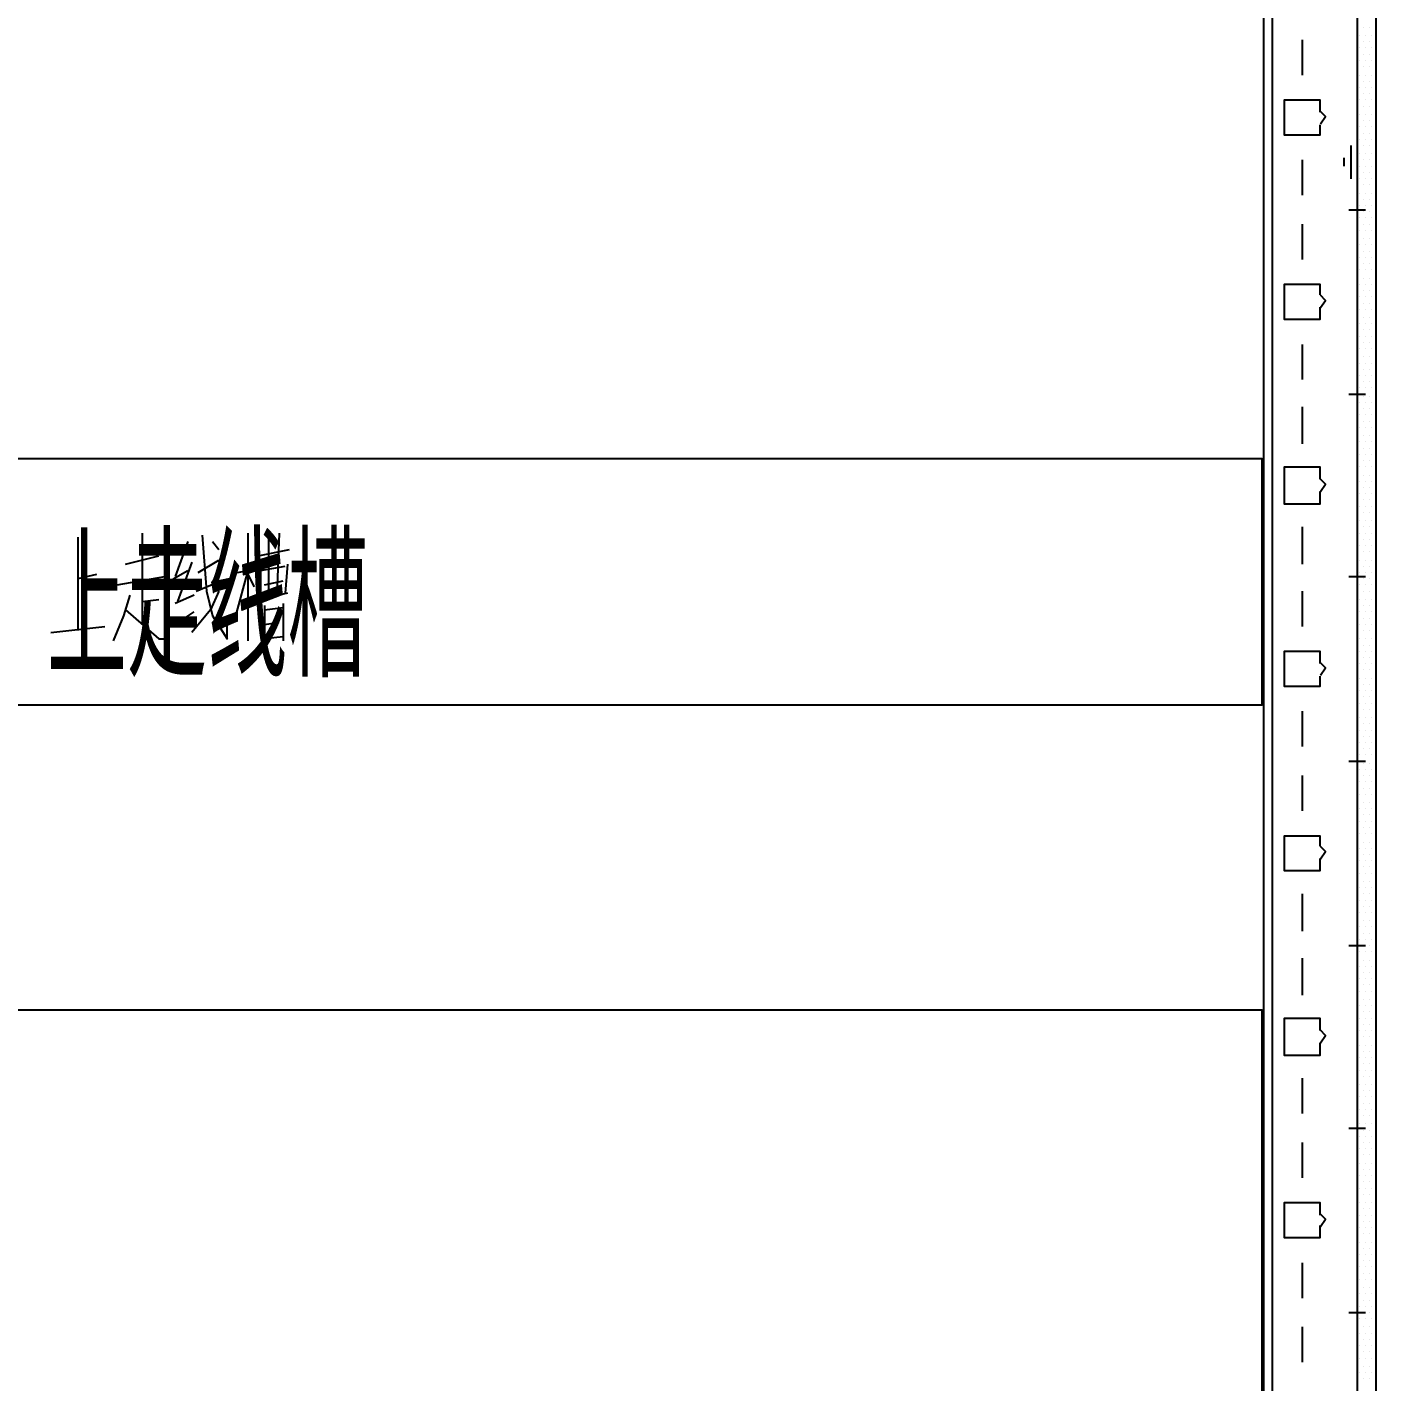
# Model space of a CAD drawing. Header units: metres. Extents: x 17 to 1264, y 17 to 859.
# Drawn here: x 313.3 to 406.9, y 315.4 to 409.5 of the extents above; entities that cross this region are included whole.
import ezdxf

# ---------------------------------------------------------------- set-up
doc = ezdxf.new("R2010")
doc.units = ezdxf.units.M
for name, color, linetype in [('LINES', 7, 'Continuous'), ('POLYLINES', 4, 'Continuous'), ('RECTS', 7, 'Continuous'), ('TEXTS', 3, 'Continuous')]:
    doc.layers.add(name, color=color, linetype=linetype)

msp = doc.modelspace()

# ---------------------------------------------------------------- linework, layer by layer
at = {"layer": 'LINES'}
for p, q in [((399.16, 128.74), (399.16, 731.23)), ((406.07, 409.54), (406.07, 409.54)), ((406.51, 409.54), (406.51, 409.54)), ((406.94, 409.54), (406.94, 409.54)), ((401.83, 408.67), (401.83, 406.22)), ((405.79, 408.96), (405.79, 408.96)), ((406.07, 408.53), (406.07, 408.53)), ((406.22, 408.96), (406.22, 408.96)), ((406.51, 408.53), (406.51, 408.53)), ((406.65, 408.96), (406.65, 408.96)), ((406.94, 408.53), (406.94, 408.53)), ((405.79, 408.1), (405.79, 408.1)), ((406.07, 407.66), (406.07, 407.66)), ((406.22, 408.1), (406.22, 408.1)), ((406.51, 407.66), (406.51, 407.66)), ((406.65, 408.1), (406.65, 408.1)), ((406.94, 407.66), (406.94, 407.66)), ((405.79, 407.23), (405.79, 407.23)), ((406.07, 406.8), (406.07, 406.8)), ((406.22, 407.23), (406.22, 407.23)), ((406.51, 406.8), (406.51, 406.8)), ((406.65, 407.23), (406.65, 407.23)), ((406.94, 406.8), (406.94, 406.8)), ((405.79, 406.22), (405.79, 406.22)), ((406.07, 405.79), (406.07, 405.79)), ((406.22, 406.22), (406.22, 406.22)), ((406.51, 405.79), (406.51, 405.79)), ((406.65, 406.22), (406.65, 406.22)), ((406.94, 405.79), (406.94, 405.79)), ((405.79, 405.36), (405.79, 405.36)), ((406.07, 404.93), (406.07, 404.93)), ((406.22, 405.36), (406.22, 405.36)), ((406.51, 404.93), (406.51, 404.93)), ((406.65, 405.36), (406.65, 405.36)), ((406.94, 404.93), (406.94, 404.93)), ((405.79, 404.5), (405.79, 404.5)), ((406.07, 404.06), (406.07, 404.06)), ((406.22, 404.5), (406.22, 404.5)), ((406.51, 404.06), (406.51, 404.06)), ((406.65, 404.5), (406.65, 404.5)), ((406.94, 404.06), (406.94, 404.06)), ((405.79, 403.49), (405.79, 403.49)), ((406.07, 403.06), (406.07, 403.06)), ((406.22, 403.49), (406.22, 403.49)), ((406.51, 403.06), (406.51, 403.06)), ((406.65, 403.49), (406.65, 403.49)), ((406.94, 403.06), (406.94, 403.06)), ((405.79, 402.62), (405.79, 402.62)), ((406.07, 402.19), (406.07, 402.19)), ((406.22, 402.62), (406.22, 402.62)), ((406.51, 402.19), (406.51, 402.19)), ((406.65, 402.62), (406.65, 402.62)), ((406.94, 402.19), (406.94, 402.19)), ((405.21, 401.33), (405.21, 399.02)), ((405.79, 401.76), (405.79, 401.76)), ((406.07, 401.33), (406.07, 401.33)), ((406.22, 401.76), (406.22, 401.76)), ((406.51, 401.33), (406.51, 401.33)), ((406.65, 401.76), (406.65, 401.76)), ((406.94, 401.33), (406.94, 401.33)), ((401.83, 400.32), (401.83, 397.87)), ((404.71, 400.46), (404.71, 399.89)), ((405.79, 400.75), (405.79, 400.75)), ((406.07, 400.32), (406.07, 400.32)), ((406.22, 400.75), (406.22, 400.75)), ((406.51, 400.32), (406.51, 400.32)), ((406.65, 400.75), (406.65, 400.75)), ((406.94, 400.32), (406.94, 400.32)), ((405.79, 399.89), (405.79, 399.89)), ((406.07, 399.46), (406.07, 399.46)), ((406.22, 399.89), (406.22, 399.89)), ((406.51, 399.46), (406.51, 399.46)), ((406.65, 399.89), (406.65, 399.89)), ((406.94, 399.46), (406.94, 399.46)), ((405.79, 399.02), (405.79, 399.02)), ((406.07, 398.59), (406.07, 398.59)), ((406.22, 399.02), (406.22, 399.02)), ((406.51, 398.59), (406.51, 398.59)), ((406.65, 399.02), (406.65, 399.02)), ((406.94, 398.59), (406.94, 398.59)), ((405.79, 398.02), (405.79, 398.02)), ((406.07, 397.58), (406.07, 397.58)), ((406.22, 398.02), (406.22, 398.02)), ((406.51, 397.58), (406.51, 397.58)), ((406.65, 398.02), (406.65, 398.02)), ((406.94, 397.58), (406.94, 397.58)), ((405.07, 396.86), (406.22, 396.86)), ((405.79, 397.15), (405.79, 397.15)), ((405.79, 396.29), (405.79, 396.29)), ((406.07, 396.72), (406.07, 396.72)), ((406.22, 397.15), (406.22, 397.15)), ((406.22, 396.29), (406.22, 396.29)), ((406.51, 396.72), (406.51, 396.72)), ((406.65, 397.15), (406.65, 397.15)), ((406.65, 396.29), (406.65, 396.29)), ((406.94, 396.72), (406.94, 396.72)), ((401.83, 395.86), (401.83, 393.41)), ((405.79, 395.42), (405.79, 395.42)), ((406.07, 395.86), (406.07, 395.86)), ((406.22, 395.42), (406.22, 395.42)), ((406.51, 395.86), (406.51, 395.86)), ((406.65, 395.42), (406.65, 395.42)), ((406.94, 395.86), (406.94, 395.86)), ((405.79, 394.42), (405.79, 394.42)), ((406.07, 394.85), (406.07, 394.85)), ((406.22, 394.42), (406.22, 394.42)), ((406.51, 394.85), (406.51, 394.85)), ((406.65, 394.42), (406.65, 394.42)), ((406.94, 394.85), (406.94, 394.85)), ((405.79, 393.55), (405.79, 393.55)), ((406.07, 393.98), (406.07, 393.98)), ((406.22, 393.55), (406.22, 393.55)), ((406.51, 393.98), (406.51, 393.98)), ((406.65, 393.55), (406.65, 393.55)), ((406.94, 393.98), (406.94, 393.98)), ((405.79, 392.69), (405.79, 392.69)), ((406.07, 393.12), (406.07, 393.12)), ((406.22, 392.69), (406.22, 392.69)), ((406.51, 393.12), (406.51, 393.12)), ((406.65, 392.69), (406.65, 392.69)), ((406.94, 393.12), (406.94, 393.12)), ((405.79, 391.68), (405.79, 391.68)), ((406.07, 392.11), (406.07, 392.11)), ((406.22, 391.68), (406.22, 391.68)), ((406.51, 392.11), (406.51, 392.11)), ((406.65, 391.68), (406.65, 391.68)), ((406.94, 392.11), (406.94, 392.11)), ((405.79, 390.82), (405.79, 390.82)), ((406.07, 391.25), (406.07, 391.25)), ((406.22, 390.82), (406.22, 390.82)), ((406.51, 391.25), (406.51, 391.25)), ((406.65, 390.82), (406.65, 390.82)), ((406.94, 391.25), (406.94, 391.25)), ((405.79, 389.95), (405.79, 389.95)), ((406.07, 390.38), (406.07, 390.38)), ((406.22, 389.95), (406.22, 389.95)), ((406.51, 390.38), (406.51, 390.38)), ((406.65, 389.95), (406.65, 389.95)), ((406.94, 390.38), (406.94, 390.38)), ((405.79, 388.94), (405.79, 388.94)), ((406.07, 389.38), (406.07, 389.38)), ((406.22, 388.94), (406.22, 388.94)), ((406.51, 389.38), (406.51, 389.38)), ((406.65, 388.94), (406.65, 388.94)), ((406.94, 389.38), (406.94, 389.38)), ((405.79, 388.08), (405.79, 388.08)), ((406.07, 388.51), (406.07, 388.51)), ((406.22, 388.08), (406.22, 388.08)), ((406.51, 388.51), (406.51, 388.51)), ((406.65, 388.08), (406.65, 388.08)), ((406.94, 388.51), (406.94, 388.51)), ((401.83, 387.5), (401.83, 385.06)), ((405.79, 387.22), (405.79, 387.22)), ((406.07, 387.65), (406.07, 387.65)), ((406.22, 387.22), (406.22, 387.22)), ((406.51, 387.65), (406.51, 387.65)), ((406.65, 387.22), (406.65, 387.22)), ((406.94, 387.65), (406.94, 387.65)), ((405.79, 386.21), (405.79, 386.21)), ((406.07, 386.64), (406.07, 386.64)), ((406.22, 386.21), (406.22, 386.21)), ((406.51, 386.64), (406.51, 386.64)), ((406.65, 386.21), (406.65, 386.21)), ((406.94, 386.64), (406.94, 386.64)), ((405.79, 385.34), (405.79, 385.34)), ((406.07, 385.78), (406.07, 385.78)), ((406.22, 385.34), (406.22, 385.34)), ((406.51, 385.78), (406.51, 385.78)), ((406.65, 385.34), (406.65, 385.34)), ((406.94, 385.78), (406.94, 385.78)), ((405.07, 384.05), (406.22, 384.05)), ((405.79, 384.48), (405.79, 384.48)), ((406.07, 384.91), (406.07, 384.91)), ((406.22, 384.48), (406.22, 384.48)), ((406.51, 384.91), (406.51, 384.91)), ((406.65, 384.48), (406.65, 384.48)), ((406.94, 384.91), (406.94, 384.91)), ((401.83, 383.18), (401.83, 380.59)), ((405.79, 383.47), (405.79, 383.47)), ((406.07, 383.9), (406.07, 383.9)), ((406.22, 383.47), (406.22, 383.47)), ((406.51, 383.9), (406.51, 383.9)), ((406.65, 383.47), (406.65, 383.47)), ((406.94, 383.9), (406.94, 383.9)), ((405.79, 382.61), (405.79, 382.61)), ((406.07, 383.04), (406.07, 383.04)), ((406.07, 382.18), (406.07, 382.18)), ((406.22, 382.61), (406.22, 382.61)), ((406.51, 383.04), (406.51, 383.04)), ((406.51, 382.18), (406.51, 382.18)), ((406.65, 382.61), (406.65, 382.61)), ((406.94, 383.04), (406.94, 383.04)), ((406.94, 382.18), (406.94, 382.18)), ((405.79, 381.74), (405.79, 381.74)), ((406.07, 381.17), (406.07, 381.17)), ((406.22, 381.74), (406.22, 381.74)), ((406.51, 381.17), (406.51, 381.17)), ((406.65, 381.74), (406.65, 381.74)), ((406.94, 381.17), (406.94, 381.17)), ((405.79, 380.74), (405.79, 380.74)), ((406.07, 380.3), (406.07, 380.3)), ((406.22, 380.74), (406.22, 380.74)), ((406.51, 380.3), (406.51, 380.3)), ((406.65, 380.74), (406.65, 380.74)), ((406.94, 380.3), (406.94, 380.3)), ((405.79, 379.87), (405.79, 379.87)), ((406.07, 379.44), (406.07, 379.44)), ((406.22, 379.87), (406.22, 379.87)), ((406.51, 379.44), (406.51, 379.44)), ((406.65, 379.87), (406.65, 379.87)), ((406.94, 379.44), (406.94, 379.44)), ((405.79, 379.01), (405.79, 379.01)), ((406.07, 378.43), (406.07, 378.43)), ((406.22, 379.01), (406.22, 379.01)), ((406.51, 378.43), (406.51, 378.43)), ((406.65, 379.01), (406.65, 379.01)), ((406.94, 378.43), (406.94, 378.43)), ((405.79, 378), (405.79, 378)), ((406.07, 377.57), (406.07, 377.57)), ((406.22, 378), (406.22, 378)), ((406.51, 377.57), (406.51, 377.57)), ((406.65, 378), (406.65, 378)), ((406.94, 377.57), (406.94, 377.57)), ((405.79, 377.14), (405.79, 377.14)), ((406.07, 376.7), (406.07, 376.7)), ((406.22, 377.14), (406.22, 377.14)), ((406.51, 376.7), (406.51, 376.7)), ((406.65, 377.14), (406.65, 377.14)), ((406.94, 376.7), (406.94, 376.7)), ((405.79, 376.27), (405.79, 376.27)), ((406.07, 375.84), (406.07, 375.84)), ((406.22, 376.27), (406.22, 376.27)), ((406.51, 375.84), (406.51, 375.84)), ((406.65, 376.27), (406.65, 376.27)), ((406.94, 375.84), (406.94, 375.84)), ((401.83, 374.83), (401.83, 372.24)), ((405.79, 375.26), (405.79, 375.26)), ((406.07, 374.83), (406.07, 374.83)), ((406.22, 375.26), (406.22, 375.26)), ((406.51, 374.83), (406.51, 374.83)), ((406.65, 375.26), (406.65, 375.26)), ((406.94, 374.83), (406.94, 374.83)), ((316.79, 374.11), (316.79, 367.63)), ((321.26, 374.4), (321.26, 371.09)), ((324.43, 373.82), (323.56, 371.38)), ((326.15, 373.82), (326.59, 373.25)), ((328.6, 374.4), (328.6, 366.91)), ((330.04, 374.11), (330.04, 369.94)), ((330.76, 374.4), (330.62, 370.08)), ((405.79, 374.4), (405.79, 374.4)), ((406.07, 373.97), (406.07, 373.97)), ((406.22, 374.4), (406.22, 374.4)), ((406.51, 373.97), (406.51, 373.97)), ((406.65, 374.4), (406.65, 374.4)), ((406.94, 373.97), (406.94, 373.97)), ((320.11, 372.24), (322.41, 372.82)), ((329.32, 372.82), (331.48, 373.25)), ((405.79, 373.54), (405.79, 373.54)), ((406.07, 373.1), (406.07, 373.1)), ((406.22, 373.54), (406.22, 373.54)), ((406.51, 373.1), (406.51, 373.1)), ((406.65, 373.54), (406.65, 373.54)), ((406.94, 373.1), (406.94, 373.1)), ((323.42, 371.23), (324.43, 371.81)), ((324.71, 372.38), (323.71, 369.65)), ((325.15, 371.66), (326.59, 372.53)), ((328.6, 371.81), (327.74, 368.64)), ((327.88, 371.66), (329.32, 371.95)), ((329.47, 372.1), (329.47, 369.65)), ((329.47, 371.81), (331.19, 372.1)), ((331.34, 372.24), (331.19, 370.22)), ((405.79, 372.53), (405.79, 372.53)), ((406.07, 372.1), (406.07, 372.1)), ((406.22, 372.53), (406.22, 372.53)), ((406.51, 372.1), (406.51, 372.1)), ((406.65, 372.53), (406.65, 372.53)), ((406.94, 372.1), (406.94, 372.1)), ((318.09, 371.52), (316.79, 371.23)), ((319.53, 370.8), (322.84, 371.38)), ((321.26, 370.94), (321.26, 368.06)), ((325, 370.37), (326.73, 371.09)), ((328.6, 371.52), (329.03, 370.66)), ((329.75, 370.8), (331.05, 371.09)), ((405.07, 371.38), (406.22, 371.38)), ((405.79, 371.66), (405.79, 371.66)), ((406.07, 371.23), (406.07, 371.23)), ((406.22, 371.66), (406.22, 371.66)), ((406.51, 371.23), (406.51, 371.23)), ((406.65, 371.66), (406.65, 371.66)), ((406.94, 371.23), (406.94, 371.23)), ((324.86, 370.08), (323.56, 369.5)), ((331.34, 370.22), (329.47, 369.79)), ((401.83, 370.37), (401.83, 367.92)), ((405.79, 370.8), (405.79, 370.8)), ((406.07, 370.37), (406.07, 370.37)), ((406.22, 370.8), (406.22, 370.8)), ((406.51, 370.37), (406.51, 370.37)), ((406.65, 370.8), (406.65, 370.8)), ((406.94, 370.37), (406.94, 370.37)), ((321.26, 369.65), (322.41, 369.79)), ((323.56, 368.06), (324.86, 368.93)), ((329.75, 369.36), (329.75, 366.91)), ((329.75, 369.07), (331.05, 369.22)), ((331.05, 369.5), (331.05, 366.91)), ((405.79, 369.79), (405.79, 369.79)), ((405.79, 368.93), (405.79, 368.93)), ((406.07, 369.36), (406.07, 369.36)), ((406.22, 369.79), (406.22, 369.79)), ((406.22, 368.93), (406.22, 368.93)), ((406.51, 369.36), (406.51, 369.36)), ((406.65, 369.79), (406.65, 369.79)), ((406.65, 368.93), (406.65, 368.93)), ((406.94, 369.36), (406.94, 369.36)), ((329.75, 368.06), (330.76, 368.21)), ((405.79, 368.06), (405.79, 368.06)), ((406.07, 368.5), (406.07, 368.5)), ((406.22, 368.06), (406.22, 368.06)), ((406.51, 368.5), (406.51, 368.5)), ((406.65, 368.06), (406.65, 368.06)), ((406.94, 368.5), (406.94, 368.5)), ((314.92, 367.49), (318.67, 367.92)), ((331.05, 367.2), (329.75, 367.06)), ((405.79, 367.06), (405.79, 367.06)), ((406.07, 367.63), (406.07, 367.63)), ((406.22, 367.06), (406.22, 367.06)), ((406.51, 367.63), (406.51, 367.63)), ((406.65, 367.06), (406.65, 367.06)), ((406.94, 367.63), (406.94, 367.63)), ((405.79, 366.19), (405.79, 366.19)), ((406.07, 366.62), (406.07, 366.62)), ((406.22, 366.19), (406.22, 366.19)), ((406.51, 366.62), (406.51, 366.62)), ((406.65, 366.19), (406.65, 366.19)), ((406.94, 366.62), (406.94, 366.62)), ((405.79, 365.33), (405.79, 365.33)), ((406.07, 365.76), (406.07, 365.76)), ((406.22, 365.33), (406.22, 365.33)), ((406.51, 365.76), (406.51, 365.76)), ((406.65, 365.33), (406.65, 365.33)), ((406.94, 365.76), (406.94, 365.76)), ((405.79, 364.32), (405.79, 364.32)), ((406.07, 364.9), (406.07, 364.9)), ((406.22, 364.32), (406.22, 364.32)), ((406.51, 364.9), (406.51, 364.9)), ((406.65, 364.32), (406.65, 364.32)), ((406.94, 364.9), (406.94, 364.9)), ((405.79, 363.46), (405.79, 363.46)), ((406.07, 363.89), (406.07, 363.89)), ((406.22, 363.46), (406.22, 363.46)), ((406.51, 363.89), (406.51, 363.89)), ((406.65, 363.46), (406.65, 363.46)), ((406.94, 363.89), (406.94, 363.89)), ((405.79, 362.59), (405.79, 362.59)), ((406.07, 363.02), (406.07, 363.02)), ((406.22, 362.59), (406.22, 362.59)), ((406.51, 363.02), (406.51, 363.02)), ((406.65, 362.59), (406.65, 362.59)), ((406.94, 363.02), (406.94, 363.02)), ((401.83, 362.02), (401.83, 359.57)), ((405.79, 361.58), (405.79, 361.58)), ((406.07, 362.16), (406.07, 362.16)), ((406.22, 361.58), (406.22, 361.58)), ((406.51, 362.16), (406.51, 362.16)), ((406.65, 361.58), (406.65, 361.58)), ((406.94, 362.16), (406.94, 362.16)), ((405.79, 360.72), (405.79, 360.72)), ((406.07, 361.15), (406.07, 361.15)), ((406.22, 360.72), (406.22, 360.72)), ((406.51, 361.15), (406.51, 361.15)), ((406.65, 360.72), (406.65, 360.72)), ((406.94, 361.15), (406.94, 361.15)), ((405.79, 359.86), (405.79, 359.86)), ((406.07, 360.29), (406.07, 360.29)), ((406.22, 359.86), (406.22, 359.86)), ((406.51, 360.29), (406.51, 360.29)), ((406.65, 359.86), (406.65, 359.86)), ((406.94, 360.29), (406.94, 360.29)), ((405.79, 358.99), (405.79, 358.99)), ((406.07, 359.42), (406.07, 359.42)), ((406.22, 358.99), (406.22, 358.99)), ((406.51, 359.42), (406.51, 359.42)), ((406.65, 358.99), (406.65, 358.99)), ((406.94, 359.42), (406.94, 359.42)), ((405.07, 358.56), (406.22, 358.56)), ((405.79, 357.98), (405.79, 357.98)), ((406.07, 358.42), (406.07, 358.42)), ((406.22, 357.98), (406.22, 357.98)), ((406.51, 358.42), (406.51, 358.42)), ((406.65, 357.98), (406.65, 357.98)), ((406.94, 358.42), (406.94, 358.42)), ((401.83, 357.55), (401.83, 355.1)), ((405.79, 357.12), (405.79, 357.12)), ((406.07, 357.55), (406.07, 357.55)), ((406.22, 357.12), (406.22, 357.12)), ((406.51, 357.55), (406.51, 357.55)), ((406.65, 357.12), (406.65, 357.12)), ((406.94, 357.55), (406.94, 357.55)), ((405.79, 356.26), (405.79, 356.26)), ((406.07, 356.69), (406.07, 356.69)), ((406.22, 356.26), (406.22, 356.26)), ((406.51, 356.69), (406.51, 356.69)), ((406.65, 356.26), (406.65, 356.26)), ((406.94, 356.69), (406.94, 356.69)), ((405.79, 355.25), (405.79, 355.25)), ((406.07, 355.68), (406.07, 355.68)), ((406.07, 354.82), (406.07, 354.82)), ((406.22, 355.25), (406.22, 355.25)), ((406.51, 355.68), (406.51, 355.68)), ((406.51, 354.82), (406.51, 354.82)), ((406.65, 355.25), (406.65, 355.25)), ((406.94, 355.68), (406.94, 355.68)), ((406.94, 354.82), (406.94, 354.82)), ((405.79, 354.38), (405.79, 354.38)), ((406.07, 353.95), (406.07, 353.95)), ((406.22, 354.38), (406.22, 354.38)), ((406.51, 353.95), (406.51, 353.95)), ((406.65, 354.38), (406.65, 354.38)), ((406.94, 353.95), (406.94, 353.95)), ((405.79, 353.52), (405.79, 353.52)), ((406.07, 352.94), (406.07, 352.94)), ((406.22, 353.52), (406.22, 353.52)), ((406.51, 352.94), (406.51, 352.94)), ((406.65, 353.52), (406.65, 353.52)), ((406.94, 352.94), (406.94, 352.94)), ((405.79, 352.51), (405.79, 352.51)), ((406.07, 352.08), (406.07, 352.08)), ((406.22, 352.51), (406.22, 352.51)), ((406.51, 352.08), (406.51, 352.08)), ((406.65, 352.51), (406.65, 352.51)), ((406.94, 352.08), (406.94, 352.08)), ((405.79, 351.65), (405.79, 351.65)), ((406.07, 351.22), (406.07, 351.22)), ((406.22, 351.65), (406.22, 351.65)), ((406.51, 351.22), (406.51, 351.22)), ((406.65, 351.65), (406.65, 351.65)), ((406.94, 351.22), (406.94, 351.22)), ((405.79, 350.78), (405.79, 350.78)), ((406.07, 350.21), (406.07, 350.21)), ((406.22, 350.78), (406.22, 350.78)), ((406.51, 350.21), (406.51, 350.21)), ((406.65, 350.78), (406.65, 350.78)), ((406.94, 350.21), (406.94, 350.21)), ((401.83, 349.34), (401.83, 346.75)), ((405.79, 349.78), (405.79, 349.78)), ((406.07, 349.34), (406.07, 349.34)), ((406.22, 349.78), (406.22, 349.78)), ((406.51, 349.34), (406.51, 349.34)), ((406.65, 349.78), (406.65, 349.78)), ((406.94, 349.34), (406.94, 349.34)), ((405.79, 348.91), (405.79, 348.91)), ((406.07, 348.48), (406.07, 348.48)), ((406.22, 348.91), (406.22, 348.91)), ((406.51, 348.48), (406.51, 348.48)), ((406.65, 348.91), (406.65, 348.91)), ((406.94, 348.48), (406.94, 348.48)), ((405.79, 348.05), (405.79, 348.05)), ((406.07, 347.47), (406.07, 347.47)), ((406.22, 348.05), (406.22, 348.05)), ((406.51, 347.47), (406.51, 347.47)), ((406.65, 348.05), (406.65, 348.05)), ((406.94, 347.47), (406.94, 347.47)), ((405.79, 347.04), (405.79, 347.04)), ((406.07, 346.61), (406.07, 346.61)), ((406.22, 347.04), (406.22, 347.04)), ((406.51, 346.61), (406.51, 346.61)), ((406.65, 347.04), (406.65, 347.04)), ((406.94, 346.61), (406.94, 346.61)), ((405.07, 345.74), (406.22, 345.74)), ((405.79, 346.18), (405.79, 346.18)), ((406.07, 345.74), (406.07, 345.74)), ((406.22, 346.18), (406.22, 346.18)), ((406.51, 345.74), (406.51, 345.74)), ((406.65, 346.18), (406.65, 346.18)), ((406.94, 345.74), (406.94, 345.74)), ((401.83, 344.88), (401.83, 342.29)), ((405.79, 345.31), (405.79, 345.31)), ((406.07, 344.74), (406.07, 344.74)), ((406.22, 345.31), (406.22, 345.31)), ((406.51, 344.74), (406.51, 344.74)), ((406.65, 345.31), (406.65, 345.31)), ((406.94, 344.74), (406.94, 344.74)), ((405.79, 344.3), (405.79, 344.3)), ((406.07, 343.87), (406.07, 343.87)), ((406.22, 344.3), (406.22, 344.3)), ((406.51, 343.87), (406.51, 343.87)), ((406.65, 344.3), (406.65, 344.3)), ((406.94, 343.87), (406.94, 343.87)), ((405.79, 343.44), (405.79, 343.44)), ((405.79, 342.58), (405.79, 342.58)), ((406.07, 343.01), (406.07, 343.01)), ((406.22, 343.44), (406.22, 343.44)), ((406.22, 342.58), (406.22, 342.58)), ((406.51, 343.01), (406.51, 343.01)), ((406.65, 343.44), (406.65, 343.44)), ((406.65, 342.58), (406.65, 342.58)), ((406.94, 343.01), (406.94, 343.01)), ((406.07, 342), (406.07, 342)), ((406.51, 342), (406.51, 342)), ((406.94, 342), (406.94, 342)), ((405.79, 341.57), (405.79, 341.57)), ((405.79, 340.7), (405.79, 340.7)), ((406.07, 341.14), (406.07, 341.14)), ((406.22, 341.57), (406.22, 341.57)), ((406.22, 340.7), (406.22, 340.7)), ((406.51, 341.14), (406.51, 341.14)), ((406.65, 341.57), (406.65, 341.57)), ((406.65, 340.7), (406.65, 340.7)), ((406.94, 341.14), (406.94, 341.14)), ((405.79, 339.84), (405.79, 339.84)), ((406.07, 340.27), (406.07, 340.27)), ((406.22, 339.84), (406.22, 339.84)), ((406.51, 340.27), (406.51, 340.27)), ((406.65, 339.84), (406.65, 339.84)), ((406.94, 340.27), (406.94, 340.27)), ((405.79, 338.83), (405.79, 338.83)), ((406.07, 339.41), (406.07, 339.41)), ((406.22, 338.83), (406.22, 338.83)), ((406.51, 339.41), (406.51, 339.41)), ((406.65, 338.83), (406.65, 338.83)), ((406.94, 339.41), (406.94, 339.41)), ((405.79, 337.97), (405.79, 337.97)), ((406.07, 338.4), (406.07, 338.4)), ((406.22, 337.97), (406.22, 337.97)), ((406.51, 338.4), (406.51, 338.4)), ((406.65, 337.97), (406.65, 337.97)), ((406.94, 338.4), (406.94, 338.4)), ((405.79, 337.1), (405.79, 337.1)), ((406.07, 337.54), (406.07, 337.54)), ((406.22, 337.1), (406.22, 337.1)), ((406.51, 337.54), (406.51, 337.54)), ((406.65, 337.1), (406.65, 337.1)), ((406.94, 337.54), (406.94, 337.54)), ((401.83, 336.53), (401.83, 334.08)), ((405.79, 336.1), (405.79, 336.1)), ((406.07, 336.67), (406.07, 336.67)), ((406.22, 336.1), (406.22, 336.1)), ((406.51, 336.67), (406.51, 336.67)), ((406.65, 336.1), (406.65, 336.1)), ((406.94, 336.67), (406.94, 336.67)), ((405.79, 335.23), (405.79, 335.23)), ((406.07, 335.66), (406.07, 335.66)), ((406.22, 335.23), (406.22, 335.23)), ((406.51, 335.66), (406.51, 335.66)), ((406.65, 335.23), (406.65, 335.23)), ((406.94, 335.66), (406.94, 335.66)), ((405.79, 334.37), (405.79, 334.37)), ((406.07, 334.8), (406.07, 334.8)), ((406.22, 334.37), (406.22, 334.37)), ((406.51, 334.8), (406.51, 334.8)), ((406.65, 334.37), (406.65, 334.37)), ((406.94, 334.8), (406.94, 334.8)), ((405.79, 333.36), (405.79, 333.36)), ((406.07, 333.94), (406.07, 333.94)), ((406.22, 333.36), (406.22, 333.36)), ((406.51, 333.94), (406.51, 333.94)), ((406.65, 333.36), (406.65, 333.36)), ((406.94, 333.94), (406.94, 333.94)), ((405.07, 333.07), (406.22, 333.07)), ((405.79, 332.5), (405.79, 332.5)), ((406.07, 332.93), (406.07, 332.93)), ((406.22, 332.5), (406.22, 332.5)), ((406.51, 332.93), (406.51, 332.93)), ((406.65, 332.5), (406.65, 332.5)), ((406.94, 332.93), (406.94, 332.93)), ((401.83, 332.06), (401.83, 329.62)), ((405.79, 331.63), (405.79, 331.63)), ((406.07, 332.06), (406.07, 332.06)), ((406.22, 331.63), (406.22, 331.63)), ((406.51, 332.06), (406.51, 332.06)), ((406.65, 331.63), (406.65, 331.63)), ((406.94, 332.06), (406.94, 332.06)), ((405.79, 330.62), (405.79, 330.62)), ((406.07, 331.2), (406.07, 331.2)), ((406.22, 330.62), (406.22, 330.62)), ((406.51, 331.2), (406.51, 331.2)), ((406.65, 330.62), (406.65, 330.62)), ((406.94, 331.2), (406.94, 331.2)), ((405.79, 329.76), (405.79, 329.76)), ((406.07, 330.19), (406.07, 330.19)), ((406.22, 329.76), (406.22, 329.76)), ((406.51, 330.19), (406.51, 330.19)), ((406.65, 329.76), (406.65, 329.76)), ((406.94, 330.19), (406.94, 330.19)), ((405.79, 328.9), (405.79, 328.9)), ((406.07, 329.33), (406.07, 329.33)), ((406.07, 328.46), (406.07, 328.46)), ((406.22, 328.9), (406.22, 328.9)), ((406.51, 329.33), (406.51, 329.33)), ((406.51, 328.46), (406.51, 328.46)), ((406.65, 328.9), (406.65, 328.9)), ((406.94, 329.33), (406.94, 329.33)), ((406.94, 328.46), (406.94, 328.46)), ((405.79, 327.89), (405.79, 327.89)), ((406.22, 327.89), (406.22, 327.89)), ((406.65, 327.89), (406.65, 327.89)), ((405.79, 327.02), (405.79, 327.02)), ((406.07, 327.46), (406.07, 327.46)), ((406.07, 326.59), (406.07, 326.59)), ((406.22, 327.02), (406.22, 327.02)), ((406.51, 327.46), (406.51, 327.46)), ((406.51, 326.59), (406.51, 326.59)), ((406.65, 327.02), (406.65, 327.02)), ((406.94, 327.46), (406.94, 327.46)), ((406.94, 326.59), (406.94, 326.59)), ((405.79, 326.16), (405.79, 326.16)), ((406.07, 325.73), (406.07, 325.73)), ((406.22, 326.16), (406.22, 326.16)), ((406.51, 325.73), (406.51, 325.73)), ((406.65, 326.16), (406.65, 326.16)), ((406.94, 325.73), (406.94, 325.73)), ((405.79, 325.15), (405.79, 325.15)), ((406.07, 324.72), (406.07, 324.72)), ((406.22, 325.15), (406.22, 325.15)), ((406.51, 324.72), (406.51, 324.72)), ((406.65, 325.15), (406.65, 325.15)), ((406.94, 324.72), (406.94, 324.72)), ((405.79, 324.29), (405.79, 324.29)), ((406.07, 323.86), (406.07, 323.86)), ((406.22, 324.29), (406.22, 324.29)), ((406.51, 323.86), (406.51, 323.86)), ((406.65, 324.29), (406.65, 324.29)), ((406.94, 323.86), (406.94, 323.86)), ((401.83, 323.71), (401.83, 321.26)), ((405.79, 323.42), (405.79, 323.42)), ((406.07, 322.99), (406.07, 322.99)), ((406.22, 323.42), (406.22, 323.42)), ((406.51, 322.99), (406.51, 322.99)), ((406.65, 323.42), (406.65, 323.42)), ((406.94, 322.99), (406.94, 322.99)), ((405.79, 322.56), (405.79, 322.56)), ((406.07, 321.98), (406.07, 321.98)), ((406.22, 322.56), (406.22, 322.56)), ((406.51, 321.98), (406.51, 321.98)), ((406.65, 322.56), (406.65, 322.56)), ((406.94, 321.98), (406.94, 321.98)), ((405.79, 321.55), (405.79, 321.55)), ((406.07, 321.12), (406.07, 321.12)), ((406.22, 321.55), (406.22, 321.55)), ((406.51, 321.12), (406.51, 321.12)), ((406.65, 321.55), (406.65, 321.55)), ((406.94, 321.12), (406.94, 321.12)), ((405.07, 320.26), (406.22, 320.26)), ((405.79, 320.69), (405.79, 320.69)), ((406.07, 320.26), (406.07, 320.26)), ((406.22, 320.69), (406.22, 320.69)), ((406.51, 320.26), (406.51, 320.26)), ((406.65, 320.69), (406.65, 320.69)), ((406.94, 320.26), (406.94, 320.26)), ((401.83, 319.25), (401.83, 316.8)), ((405.79, 319.82), (405.79, 319.82)), ((406.07, 319.25), (406.07, 319.25)), ((406.22, 319.82), (406.22, 319.82)), ((406.51, 319.25), (406.51, 319.25)), ((406.65, 319.82), (406.65, 319.82)), ((406.94, 319.25), (406.94, 319.25)), ((405.79, 318.82), (405.79, 318.82)), ((406.07, 318.38), (406.07, 318.38)), ((406.22, 318.82), (406.22, 318.82)), ((406.51, 318.38), (406.51, 318.38)), ((406.65, 318.82), (406.65, 318.82)), ((406.94, 318.38), (406.94, 318.38)), ((405.79, 317.95), (405.79, 317.95)), ((406.07, 317.52), (406.07, 317.52)), ((406.22, 317.95), (406.22, 317.95)), ((406.51, 317.52), (406.51, 317.52)), ((406.65, 317.95), (406.65, 317.95)), ((406.94, 317.52), (406.94, 317.52)), ((405.79, 317.09), (405.79, 317.09)), ((406.07, 316.51), (406.07, 316.51)), ((406.22, 317.09), (406.22, 317.09)), ((406.51, 316.51), (406.51, 316.51)), ((406.65, 317.09), (406.65, 317.09)), ((406.94, 316.51), (406.94, 316.51)), ((405.79, 316.08), (405.79, 316.08)), ((406.07, 315.65), (406.07, 315.65)), ((406.22, 316.08), (406.22, 316.08)), ((406.51, 315.65), (406.51, 315.65)), ((406.65, 316.08), (406.65, 316.08)), ((406.94, 315.65), (406.94, 315.65))]:
    msp.add_line(p, q, dxfattribs=at)
at = {"layer": 'POLYLINES'}
for points in [[(399.74, 713.81), (399.74, 573.12), (399.74, 128.74)], [(403.05, 402.77), (403.05, 402.05), (400.6, 402.05), (400.6, 404.5), (403.05, 404.5), (403.05, 403.63)], [(403.09, 402.82), (403.45, 403.33), (403.09, 403.68)], [(403.05, 390.1), (403.05, 389.23), (400.6, 389.23), (400.6, 391.68), (403.05, 391.68), (403.05, 390.96)], [(403.09, 390.06), (403.45, 390.56), (403.09, 390.92)], [(403.05, 377.28), (403.05, 376.42), (400.6, 376.42), (400.6, 379.01), (403.05, 379.01), (403.05, 378.14)], [(403.09, 377.29), (403.45, 377.8), (403.09, 378.15)], [(325.43, 374.26), (325.72, 370.37), (326.15, 368.64)], [(320.39, 370.08), (319.96, 368.64), (319.24, 366.91)], [(326.59, 370.37), (326.01, 369.07), (324.71, 367.49)], [(320.11, 369.07), (322.41, 367.06), (322.99, 367.06)], [(326.15, 368.64), (327.16, 367.06), (327.16, 368.64)], [(403.05, 364.46), (403.05, 363.74), (400.6, 363.74), (400.6, 366.19), (403.05, 366.19), (403.05, 365.33)], [(403.09, 364.53), (403.45, 365.03), (403.09, 365.39)], [(403.05, 351.79), (403.05, 350.93), (400.6, 350.93), (400.6, 353.38), (403.05, 353.38), (403.05, 352.66)], [(403.09, 351.76), (403.45, 352.27), (403.09, 352.62)], [(403.05, 338.98), (403.05, 338.11), (400.6, 338.11), (400.6, 340.7), (403.05, 340.7), (403.05, 339.84)], [(403.09, 339), (403.45, 339.5), (403.09, 339.86)], [(403.05, 326.3), (403.05, 325.44), (400.6, 325.44), (400.6, 327.89), (403.05, 327.89), (403.05, 327.02)], [(403.09, 326.23), (403.45, 326.73), (403.09, 327.09)]]:
    msp.add_lwpolyline(points, dxfattribs=at)
at = {"layer": 'RECTS'}
for points in [[(249.26, 732.96), (406.94, 732.96), (406.94, 127.44), (249.26, 127.44)], [(250.7, 731.23), (405.64, 731.23), (405.64, 128.74), (250.7, 128.74)], [(256.89, 379.58), (399.02, 379.58), (399.02, 362.45), (256.89, 362.45)], [(256.89, 341.28), (399.02, 341.28), (399.02, 192.67), (256.89, 192.67)]]:
    msp.add_lwpolyline(points, dxfattribs=at)

# ---------------------------------------------------------------- texts
at = {"layer": 'TEXTS', "width": 0.509028}
msp.add_text('上走线槽', height=8.42, dxfattribs=at).set_placement((314.63, 365.33))

doc.saveas('drawing.dxf')
